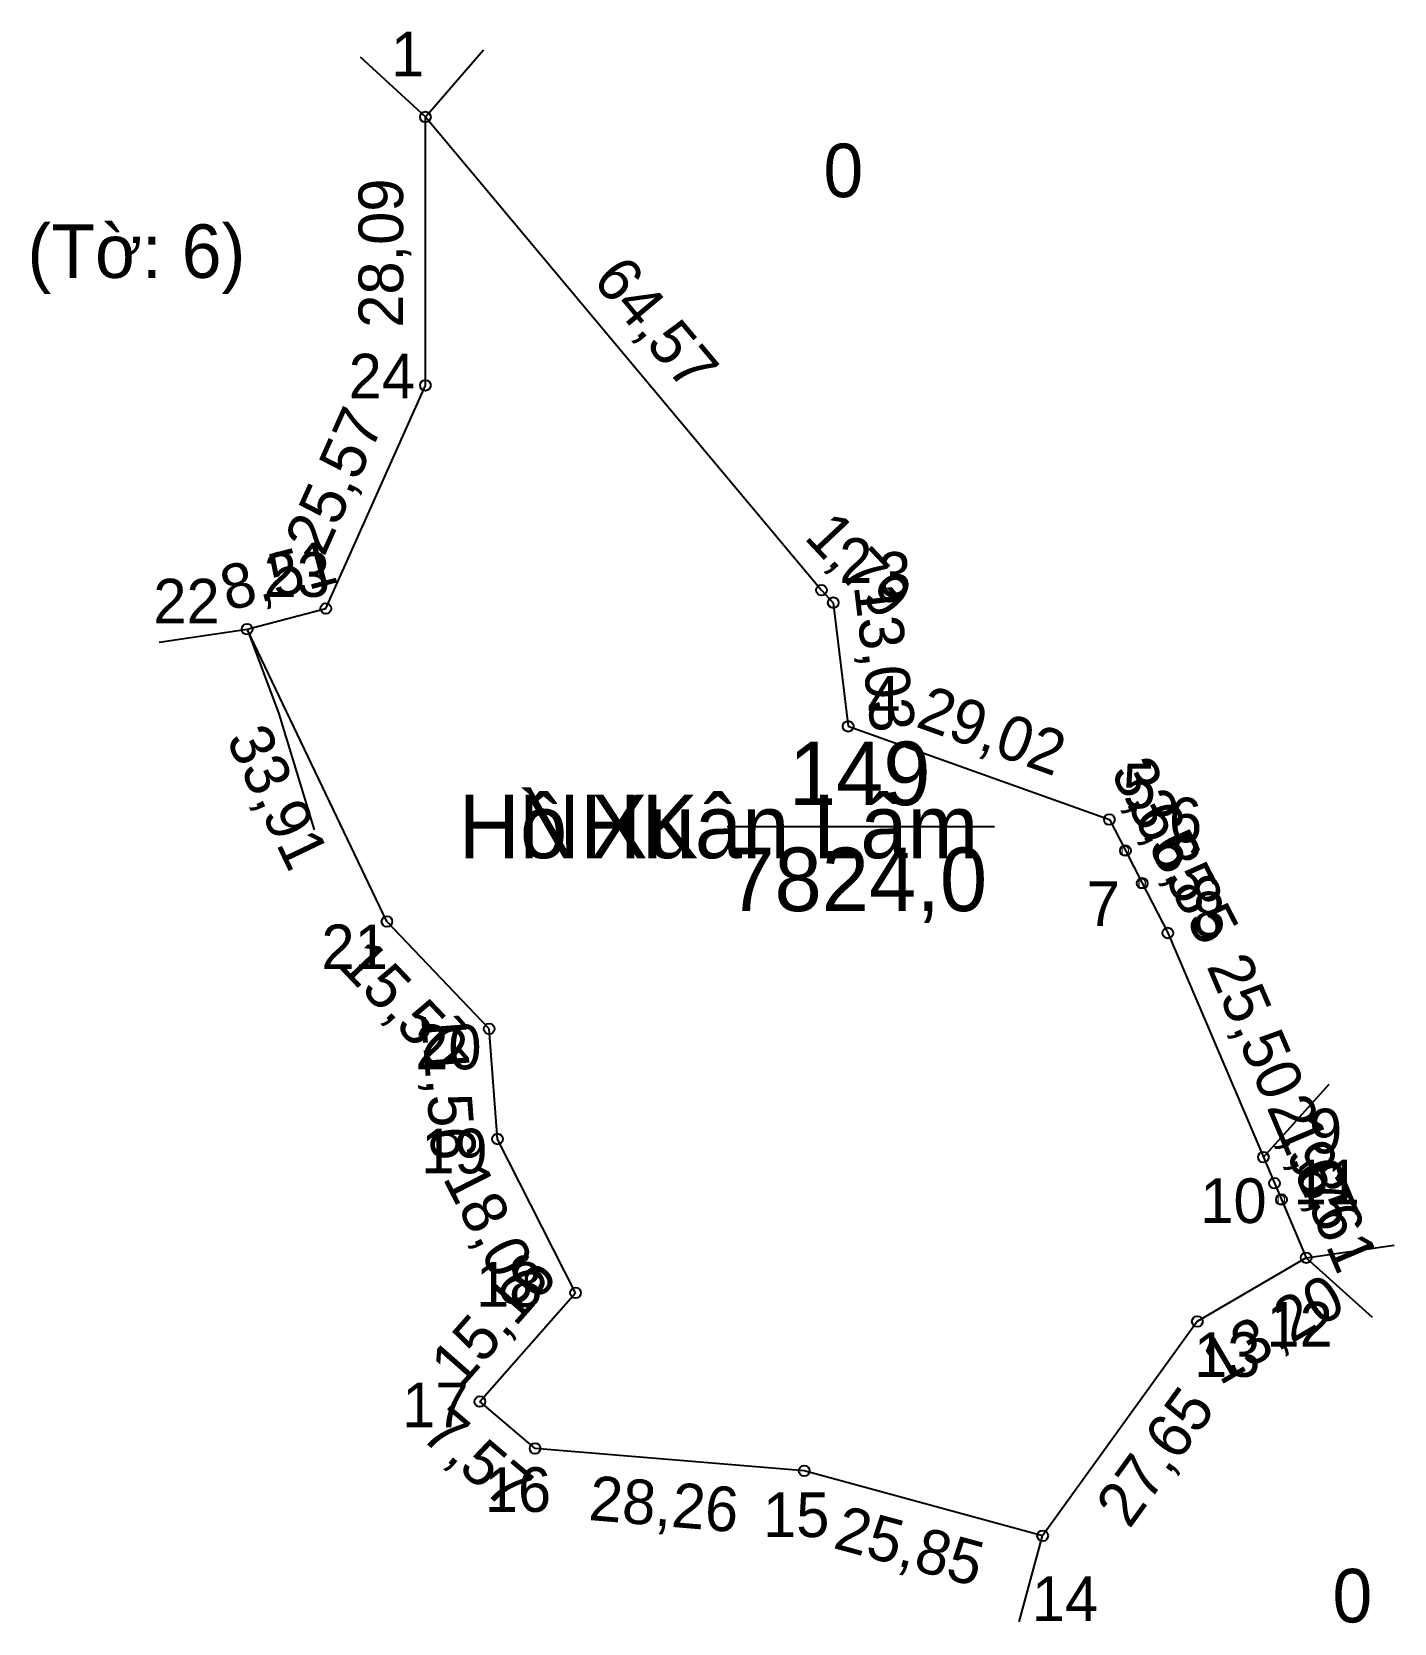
# Model space of a CAD drawing. Extents: x 547985 to 548128, y 1824477 to 1824644.
import ezdxf

# ---------------------------------------------------------------- set-up
doc = ezdxf.new("R2010")
doc.units = 0
for name, color, linetype in [('CanhThua', 7, 'Continuous'), ('ChieuDaiCanhThua', 7, 'Continuous'), ('Level 3', 7, 'Continuous'), ('MocDinhThua', 7, 'Continuous'), ('NhanDiaChinhThua', 7, 'Continuous'), ('NhanTuCan', 7, 'Continuous'), ('RauThua', 7, 'Continuous'), ('SoHieuDinhThua', 7, 'Continuous'), ('TenChuSuDung', 7, 'Continuous')]:
    doc.layers.add(name, color=color, linetype=linetype)

msp = doc.modelspace()

# ---------------------------------------------------------------- linework, layer by layer
at = {"layer": 'CanhThua'}
for p, q in [((548026.21, 1824634.65), (548067.65, 1824585.13)), ((548026.21, 1824606.56), (548026.21, 1824634.65)), ((548015.79, 1824583.21), (548026.21, 1824606.56)), ((548067.65, 1824585.13), (548068.88, 1824583.82)), ((548007.56, 1824581.04), (548015.79, 1824583.21)), ((548068.88, 1824583.82), (548070.43, 1824570.88)), ((548022.19, 1824550.45), (548007.56, 1824581.04)), ((548070.43, 1824570.88), (548097.76, 1824561.12)), ((548097.76, 1824561.12), (548099.44, 1824557.87)), ((548099.44, 1824557.87), (548101.2, 1824554.45)), ((548101.2, 1824554.45), (548103.88, 1824549.25)), ((548032.88, 1824539.22), (548022.19, 1824550.45)), ((548103.88, 1824549.25), (548113.87, 1824525.79)), ((548033.75, 1824527.69), (548032.88, 1824539.22)), ((548041.92, 1824511.59), (548033.75, 1824527.69)), ((548113.87, 1824525.79), (548115.03, 1824523.06)), ((548115.03, 1824523.06), (548115.76, 1824521.35)), ((548115.76, 1824521.35), (548118.35, 1824515.27)), ((548118.35, 1824515.27), (548106.96, 1824508.59)), ((548031.91, 1824500.21), (548041.92, 1824511.59)), ((548106.96, 1824508.59), (548090.78, 1824486.17)), ((548037.68, 1824495.31), (548031.91, 1824500.21)), ((548065.84, 1824492.96), (548037.68, 1824495.31)), ((548090.78, 1824486.17), (548065.84, 1824492.96))]:
    msp.add_line(p, q, dxfattribs=at)
at = {"layer": 'MocDinhThua'}
for centre in [(548026.21, 1824634.65), (548026.21, 1824606.56), (548067.65, 1824585.13), (548015.79, 1824583.21), (548068.88, 1824583.82), (548007.56, 1824581.04), (548070.43, 1824570.88), (548097.76, 1824561.12), (548099.44, 1824557.87), (548101.2, 1824554.45), (548022.19, 1824550.45), (548103.88, 1824549.25), (548032.88, 1824539.22), (548033.75, 1824527.69), (548113.87, 1824525.79), (548115.03, 1824523.06), (548115.76, 1824521.35), (548118.35, 1824515.27), (548041.92, 1824511.59), (548106.96, 1824508.59), (548031.91, 1824500.21), (548037.68, 1824495.31), (548065.84, 1824492.96), (548090.78, 1824486.17)]:
    msp.add_circle(centre, 0.56, dxfattribs=at)
at = {"layer": 'NhanDiaChinhThua'}
msp.add_line((548057.78, 1824560.41), (548085.74, 1824560.41), dxfattribs=at)
at = {"layer": 'RauThua'}
for p, q in [((548026.21, 1824634.65), (548032.29, 1824641.69)), ((548019.38, 1824640.95), (548026.21, 1824634.65)), ((547998.37, 1824579.67), (548007.56, 1824581.04)), ((548007.56, 1824581.04), (548010.87, 1824572.19)), ((548010.87, 1824572.19), (548014.59, 1824560.03)), ((548113.87, 1824525.79), (548120.76, 1824533.44)), ((548113.87, 1824525.79), (548113.87, 1824525.79)), ((548118.35, 1824515.27), (548127.55, 1824516.59)), ((548118.35, 1824515.27), (548125.24, 1824509.05)), ((548088.34, 1824477.16), (548090.78, 1824486.17))]:
    msp.add_line(p, q, dxfattribs=at)

# ---------------------------------------------------------------- texts
at = {"layer": 'ChieuDaiCanhThua'}
for s, rotation, p in [('28,09', 89.9959, (548023.88, 1824612.59)), ('64,57', 309.923, (548043.58, 1824617.53)), ('25,57', 65.9511, (548015.61, 1824588.52)), ('1,79', 313.2383, (548065.72, 1824590.59)), ('8,51', 14.771, (548005.53, 1824582.92)), ('13,03', 276.847, (548071.02, 1824585.58)), ('29,02', 340.3486, (548077.36, 1824570.88)), ('33,91', 295.5646, (548005.3, 1824569.54)), ('3,66', 297.2722, (548097.83, 1824566.07)), ('3,85', 297.271, (548099.55, 1824562.75)), ('5,85', 297.2793, (548101.77, 1824558.44)), ('15,50', 313.5777, (548016.95, 1824545.8)), ('25,50', 293.0649, (548107.89, 1824545.79)), ('11,56', 274.3459, (548025.73, 1824540.91)), ('2,97', 293.0895, (548114.17, 1824531.04)), ('1,85', 293.0404, (548115.11, 1824528.84)), ('18,06', 296.9042, (548027.97, 1824523.62)), ('6,61', 293.0678, (548116.95, 1824524.51)), ('15,16', 48.6658, (548029.88, 1824501.43)), ('13,20', 30.3907, (548109.3, 1824501.85)), ('27,65', 54.1829, (548099.85, 1824486.78)), ('7,57', 319.7165, (548025.54, 1824496.43)), ('28,26', 355.213, (548043.2, 1824487.83)), ('25,85', 344.7772, (548068.73, 1824484.92))]:
    msp.add_text(s, height=4.667, rotation=rotation, dxfattribs=at).set_placement(p)
at = {"layer": 'Level 3'}
for p in [(548098.93, 1824557.37), (548100.69, 1824553.95), (548115.25, 1824520.85)]:
    msp.add_text('D', height=1, dxfattribs=at).set_placement(p)
at = {"layer": 'NhanDiaChinhThua'}
for s, p in [('149', (548064.22, 1824562.63)), ('NHK', (548035.96, 1824557.08)), ('7824,0', (548057.78, 1824551.54))]:
    msp.add_text(s, height=6.65, dxfattribs=at).set_placement(p)
at = {"layer": 'NhanTuCan'}
for s, p in [('0', (548067.85, 1824626.26)), ('(Tờ: 6)', (547984.58, 1824617.81)), ('0', (548121.1, 1824477.1))]:
    msp.add_text(s, height=5.6, dxfattribs=at).set_placement(p)
at = {"layer": 'SoHieuDinhThua'}
for s, height, p in [('1', 4.67, (548022.61, 1824638.89)), ('24', 4.667, (548018.18, 1824605.2)), ('2', 4.67, (548069.5, 1824585.89)), ('23', 4.667, (548009.29, 1824584.43)), ('3', 4.67, (548073.56, 1824584.45)), ('22', 4.667, (547997.75, 1824581.65)), ('4', 4.67, (548072.43, 1824571.46)), ('5', 4.67, (548099.15, 1824562.3)), ('6', 4.67, (548103.99, 1824558.74)), ('7', 4.67, (548095.39, 1824549.97)), ('8', 4.67, (548106.44, 1824548.9)), ('21', 4.667, (548015.33, 1824545.47)), ('20', 4.667, (548025.14, 1824534.99)), ('9', 4.67, (548118.64, 1824526.2)), ('19', 4.667, (548025.78, 1824524.1)), ('11', 4.667, (548117.03, 1824520.85)), ('10', 4.667, (548107.27, 1824518.9)), ('18', 4.667, (548031.5, 1824510.14)), ('12', 4.667, (548114.19, 1824505.97)), ('13', 4.667, (548106.62, 1824502.8)), ('17', 4.667, (548023.78, 1824497.53)), ('16', 4.667, (548032.42, 1824488.67)), ('15', 4.667, (548061.53, 1824486.03)), ('14', 4.667, (548089.65, 1824477.24))]:
    msp.add_text(s, height=height, dxfattribs=at).set_placement(p)
at = {"layer": 'TenChuSuDung'}
msp.add_text('Hồ Xuân Lâm', height=6.6502, dxfattribs=at).set_placement((548029.68, 1824557.08))

doc.saveas('drawing.dxf')
